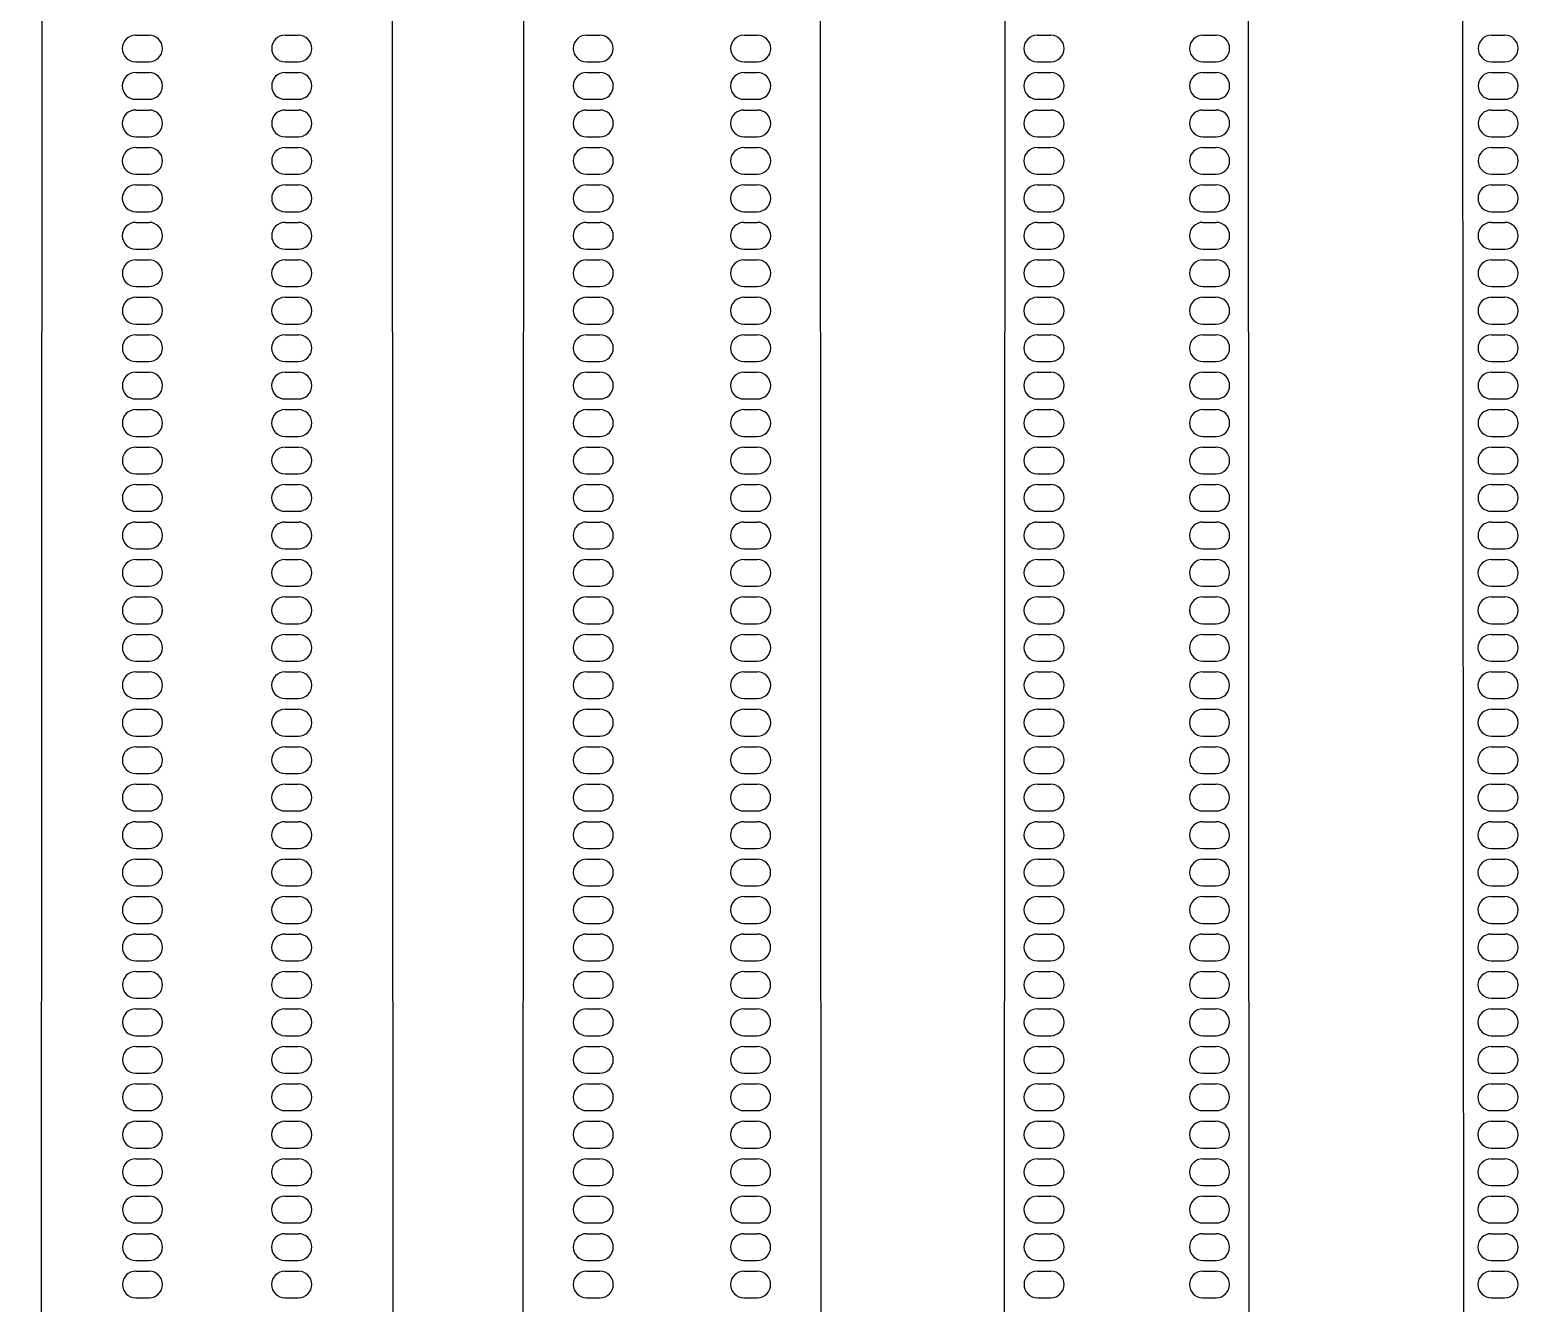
# Model space of a CAD drawing. Header units: millimetres. Extents: x -12.5 to 12.5, y -37.5 to 37.5.
# Drawn here: x -2.9 to -0.119, y 16.405 to 18.785 of the extents above; entities that cross this region are included whole.
import ezdxf

# ---------------------------------------------------------------- set-up
doc = ezdxf.new("R2010")
doc.units = ezdxf.units.MM

msp = doc.modelspace()

# ---------------------------------------------------------------- linework, layer by layer
at = {"color": 7, "linetype": 'Continuous'}
for p, q in [((-2.875, 24), (-2.9, -25)), ((-2.2, -25), (-2.225, 24)), ((-1.975, 24), (-2, -25)), ((-1.4, -25), (-1.425, 24)), ((-1.075, 24), (-1.1, -25)), ((-0.6, -25), (-0.625, 24)), ((-0.225, 24), (-0.2059, -13.45)), ((-2.7021, 18.775), (-2.6771, 18.775)), ((-2.4229, 18.775), (-2.3979, 18.775)), ((-1.8597, 18.775), (-1.8347, 18.775)), ((-1.5653, 18.775), (-1.5403, 18.775)), ((-1.0172, 18.775), (-0.9922, 18.775)), ((-0.7078, 18.775), (-0.6828, 18.775)), ((-0.1685, 18.775), (-0.1435, 18.775)), ((-2.7021, 18.725), (-2.6771, 18.725)), ((-2.4229, 18.725), (-2.3979, 18.725)), ((-1.8597, 18.725), (-1.8347, 18.725)), ((-1.5653, 18.725), (-1.5403, 18.725)), ((-1.0172, 18.725), (-0.9922, 18.725)), ((-0.7078, 18.725), (-0.6828, 18.725)), ((-0.1685, 18.725), (-0.1435, 18.725)), ((-2.7021, 18.705), (-2.6771, 18.705)), ((-2.4229, 18.705), (-2.3979, 18.705)), ((-1.8596, 18.705), (-1.8346, 18.705)), ((-1.5654, 18.705), (-1.5404, 18.705)), ((-1.0172, 18.705), (-0.9922, 18.705)), ((-0.7078, 18.705), (-0.6828, 18.705)), ((-0.1685, 18.705), (-0.1435, 18.705)), ((-2.7021, 18.655), (-2.6771, 18.655)), ((-2.4229, 18.655), (-2.3979, 18.655)), ((-1.8596, 18.655), (-1.8346, 18.655)), ((-1.5654, 18.655), (-1.5404, 18.655)), ((-1.0172, 18.655), (-0.9922, 18.655)), ((-0.7078, 18.655), (-0.6828, 18.655)), ((-0.1685, 18.655), (-0.1435, 18.655)), ((-2.7021, 18.635), (-2.6771, 18.635)), ((-2.4229, 18.635), (-2.3979, 18.635)), ((-1.8596, 18.635), (-1.8346, 18.635)), ((-1.5654, 18.635), (-1.5404, 18.635)), ((-1.0172, 18.635), (-0.9922, 18.635)), ((-0.7078, 18.635), (-0.6828, 18.635)), ((-0.1685, 18.635), (-0.1435, 18.635)), ((-2.7021, 18.585), (-2.6771, 18.585)), ((-2.4229, 18.585), (-2.3979, 18.585)), ((-1.8596, 18.585), (-1.8346, 18.585)), ((-1.5654, 18.585), (-1.5404, 18.585)), ((-1.0172, 18.585), (-0.9922, 18.585)), ((-0.7078, 18.585), (-0.6828, 18.585)), ((-0.1685, 18.585), (-0.1435, 18.585)), ((-2.7021, 18.565), (-2.6771, 18.565)), ((-2.4229, 18.565), (-2.3979, 18.565)), ((-1.8596, 18.565), (-1.8346, 18.565)), ((-1.5654, 18.565), (-1.5404, 18.565)), ((-1.0172, 18.565), (-0.9922, 18.565)), ((-0.7078, 18.565), (-0.6828, 18.565)), ((-0.1685, 18.565), (-0.1435, 18.565)), ((-2.7021, 18.515), (-2.6771, 18.515)), ((-2.4229, 18.515), (-2.3979, 18.515)), ((-1.8596, 18.515), (-1.8346, 18.515)), ((-1.5654, 18.515), (-1.5404, 18.515)), ((-1.0172, 18.515), (-0.9922, 18.515)), ((-0.7078, 18.515), (-0.6828, 18.515)), ((-0.1685, 18.515), (-0.1435, 18.515)), ((-2.7021, 18.495), (-2.6771, 18.495)), ((-2.4229, 18.495), (-2.3979, 18.495)), ((-1.8596, 18.495), (-1.8346, 18.495)), ((-1.5654, 18.495), (-1.5404, 18.495)), ((-1.0172, 18.495), (-0.9922, 18.495)), ((-0.7078, 18.495), (-0.6828, 18.495)), ((-0.1686, 18.495), (-0.1436, 18.495)), ((-2.7021, 18.445), (-2.6771, 18.445)), ((-2.4229, 18.445), (-2.3979, 18.445)), ((-1.8596, 18.445), (-1.8346, 18.445)), ((-1.5654, 18.445), (-1.5404, 18.445)), ((-1.0172, 18.445), (-0.9922, 18.445)), ((-0.7078, 18.445), (-0.6828, 18.445)), ((-0.1686, 18.445), (-0.1436, 18.445)), ((-2.7021, 18.425), (-2.6771, 18.425)), ((-2.4229, 18.425), (-2.3979, 18.425)), ((-1.8596, 18.425), (-1.8346, 18.425)), ((-1.5654, 18.425), (-1.5404, 18.425)), ((-1.0172, 18.425), (-0.9922, 18.425)), ((-0.7078, 18.425), (-0.6828, 18.425)), ((-0.1686, 18.425), (-0.1436, 18.425)), ((-2.7021, 18.375), (-2.6771, 18.375)), ((-2.4229, 18.375), (-2.3979, 18.375)), ((-1.8596, 18.375), (-1.8346, 18.375)), ((-1.5654, 18.375), (-1.5404, 18.375)), ((-1.0172, 18.375), (-0.9922, 18.375)), ((-0.7078, 18.375), (-0.6828, 18.375)), ((-0.1686, 18.375), (-0.1436, 18.375)), ((-2.702, 18.355), (-2.677, 18.355)), ((-2.423, 18.355), (-2.398, 18.355)), ((-1.8596, 18.355), (-1.8346, 18.355)), ((-1.5654, 18.355), (-1.5404, 18.355)), ((-1.0172, 18.355), (-0.9922, 18.355)), ((-0.7078, 18.355), (-0.6828, 18.355)), ((-0.1686, 18.355), (-0.1436, 18.355)), ((-2.702, 18.305), (-2.677, 18.305)), ((-2.423, 18.305), (-2.398, 18.305)), ((-1.8596, 18.305), (-1.8346, 18.305)), ((-1.5654, 18.305), (-1.5404, 18.305)), ((-1.0172, 18.305), (-0.9922, 18.305)), ((-0.7078, 18.305), (-0.6828, 18.305)), ((-0.1686, 18.305), (-0.1436, 18.305)), ((-2.702, 18.285), (-2.677, 18.285)), ((-2.423, 18.285), (-2.398, 18.285)), ((-1.8596, 18.285), (-1.8346, 18.285)), ((-1.5654, 18.285), (-1.5404, 18.285)), ((-1.0172, 18.285), (-0.9922, 18.285)), ((-0.7078, 18.285), (-0.6828, 18.285)), ((-0.1686, 18.285), (-0.1436, 18.285)), ((-2.702, 18.235), (-2.677, 18.235)), ((-2.423, 18.235), (-2.398, 18.235)), ((-1.8596, 18.235), (-1.8346, 18.235)), ((-1.5654, 18.235), (-1.5404, 18.235)), ((-1.0172, 18.235), (-0.9922, 18.235)), ((-0.7078, 18.235), (-0.6828, 18.235)), ((-0.1686, 18.235), (-0.1436, 18.235)), ((-2.702, 18.215), (-2.677, 18.215)), ((-2.423, 18.215), (-2.398, 18.215)), ((-1.8596, 18.215), (-1.8346, 18.215)), ((-1.5654, 18.215), (-1.5404, 18.215)), ((-1.0172, 18.215), (-0.9922, 18.215)), ((-0.7078, 18.215), (-0.6828, 18.215)), ((-0.1686, 18.215), (-0.1436, 18.215)), ((-2.702, 18.165), (-2.677, 18.165)), ((-2.423, 18.165), (-2.398, 18.165)), ((-1.8596, 18.165), (-1.8346, 18.165)), ((-1.5654, 18.165), (-1.5404, 18.165)), ((-1.0172, 18.165), (-0.9922, 18.165)), ((-0.7078, 18.165), (-0.6828, 18.165)), ((-0.1686, 18.165), (-0.1436, 18.165)), ((-2.702, 18.145), (-2.677, 18.145)), ((-2.423, 18.145), (-2.398, 18.145)), ((-1.8596, 18.145), (-1.8346, 18.145)), ((-1.5654, 18.145), (-1.5404, 18.145)), ((-1.0172, 18.145), (-0.9922, 18.145)), ((-0.7078, 18.145), (-0.6828, 18.145)), ((-0.1686, 18.145), (-0.1436, 18.145)), ((-2.702, 18.095), (-2.677, 18.095)), ((-2.423, 18.095), (-2.398, 18.095)), ((-1.8596, 18.095), (-1.8346, 18.095)), ((-1.5654, 18.095), (-1.5404, 18.095)), ((-1.0172, 18.095), (-0.9922, 18.095)), ((-0.7078, 18.095), (-0.6828, 18.095)), ((-0.1686, 18.095), (-0.1436, 18.095)), ((-2.702, 18.075), (-2.677, 18.075)), ((-2.423, 18.075), (-2.398, 18.075)), ((-1.8596, 18.075), (-1.8346, 18.075)), ((-1.5654, 18.075), (-1.5404, 18.075)), ((-1.0172, 18.075), (-0.9922, 18.075)), ((-0.7078, 18.075), (-0.6828, 18.075)), ((-0.1686, 18.075), (-0.1436, 18.075)), ((-2.702, 18.025), (-2.677, 18.025)), ((-2.423, 18.025), (-2.398, 18.025)), ((-1.8596, 18.025), (-1.8346, 18.025)), ((-1.5654, 18.025), (-1.5404, 18.025)), ((-1.0172, 18.025), (-0.9922, 18.025)), ((-0.7078, 18.025), (-0.6828, 18.025)), ((-0.1686, 18.025), (-0.1436, 18.025)), ((-2.702, 18.005), (-2.677, 18.005)), ((-2.423, 18.005), (-2.398, 18.005)), ((-1.8596, 18.005), (-1.8346, 18.005)), ((-1.5654, 18.005), (-1.5404, 18.005)), ((-1.0172, 18.005), (-0.9922, 18.005)), ((-0.7078, 18.005), (-0.6828, 18.005)), ((-0.1686, 18.005), (-0.1436, 18.005)), ((-2.702, 17.955), (-2.677, 17.955)), ((-2.423, 17.955), (-2.398, 17.955)), ((-1.8596, 17.955), (-1.8346, 17.955)), ((-1.5654, 17.955), (-1.5404, 17.955)), ((-1.0172, 17.955), (-0.9922, 17.955)), ((-0.7078, 17.955), (-0.6828, 17.955)), ((-0.1686, 17.955), (-0.1436, 17.955)), ((-2.702, 17.935), (-2.677, 17.935)), ((-2.423, 17.935), (-2.398, 17.935)), ((-1.8596, 17.935), (-1.8346, 17.935)), ((-1.5654, 17.935), (-1.5404, 17.935)), ((-1.0172, 17.935), (-0.9922, 17.935)), ((-0.7078, 17.935), (-0.6828, 17.935)), ((-0.1686, 17.935), (-0.1436, 17.935)), ((-2.702, 17.885), (-2.677, 17.885)), ((-2.423, 17.885), (-2.398, 17.885)), ((-1.8596, 17.885), (-1.8346, 17.885)), ((-1.5654, 17.885), (-1.5404, 17.885)), ((-1.0172, 17.885), (-0.9922, 17.885)), ((-0.7078, 17.885), (-0.6828, 17.885)), ((-0.1686, 17.885), (-0.1436, 17.885)), ((-2.702, 17.865), (-2.677, 17.865)), ((-2.423, 17.865), (-2.398, 17.865)), ((-1.8596, 17.865), (-1.8346, 17.865)), ((-1.5654, 17.865), (-1.5404, 17.865)), ((-1.0172, 17.865), (-0.9922, 17.865)), ((-0.7078, 17.865), (-0.6828, 17.865)), ((-0.1686, 17.865), (-0.1436, 17.865)), ((-2.702, 17.815), (-2.677, 17.815)), ((-2.423, 17.815), (-2.398, 17.815)), ((-1.8596, 17.815), (-1.8346, 17.815)), ((-1.5654, 17.815), (-1.5404, 17.815)), ((-1.0172, 17.815), (-0.9922, 17.815)), ((-0.7078, 17.815), (-0.6828, 17.815)), ((-0.1686, 17.815), (-0.1436, 17.815)), ((-2.702, 17.795), (-2.677, 17.795)), ((-2.423, 17.795), (-2.398, 17.795)), ((-1.8596, 17.795), (-1.8346, 17.795)), ((-1.5654, 17.795), (-1.5404, 17.795)), ((-1.0171, 17.795), (-0.9921, 17.795)), ((-0.7079, 17.795), (-0.6829, 17.795)), ((-0.1687, 17.795), (-0.1437, 17.795)), ((-2.702, 17.745), (-2.677, 17.745)), ((-2.702, 17.725), (-2.677, 17.725)), ((-2.423, 17.745), (-2.398, 17.745)), ((-2.423, 17.725), (-2.398, 17.725)), ((-1.8596, 17.745), (-1.8346, 17.745)), ((-1.8596, 17.725), (-1.8346, 17.725)), ((-1.5654, 17.745), (-1.5404, 17.745)), ((-1.5654, 17.725), (-1.5404, 17.725)), ((-1.0171, 17.745), (-0.9921, 17.745)), ((-1.0171, 17.725), (-0.9921, 17.725)), ((-0.7079, 17.745), (-0.6829, 17.745)), ((-0.7079, 17.725), (-0.6829, 17.725)), ((-0.1687, 17.745), (-0.1437, 17.745)), ((-0.1687, 17.725), (-0.1437, 17.725)), ((-2.702, 17.675), (-2.677, 17.675)), ((-2.423, 17.675), (-2.398, 17.675)), ((-1.8596, 17.675), (-1.8346, 17.675)), ((-1.5654, 17.675), (-1.5404, 17.675)), ((-1.0171, 17.675), (-0.9921, 17.675)), ((-0.7079, 17.675), (-0.6829, 17.675)), ((-0.1687, 17.675), (-0.1437, 17.675)), ((-2.702, 17.655), (-2.677, 17.655)), ((-2.423, 17.655), (-2.398, 17.655)), ((-1.8596, 17.655), (-1.8346, 17.655)), ((-1.5654, 17.655), (-1.5404, 17.655)), ((-1.0171, 17.655), (-0.9921, 17.655)), ((-0.7079, 17.655), (-0.6829, 17.655)), ((-0.1687, 17.655), (-0.1437, 17.655)), ((-2.702, 17.605), (-2.677, 17.605)), ((-2.702, 17.585), (-2.677, 17.585)), ((-2.423, 17.605), (-2.398, 17.605)), ((-2.423, 17.585), (-2.398, 17.585)), ((-1.8596, 17.605), (-1.8346, 17.605)), ((-1.8596, 17.585), (-1.8346, 17.585)), ((-1.5654, 17.605), (-1.5404, 17.605)), ((-1.5654, 17.585), (-1.5404, 17.585)), ((-1.0171, 17.605), (-0.9921, 17.605)), ((-1.0171, 17.585), (-0.9921, 17.585)), ((-0.7079, 17.605), (-0.6829, 17.605)), ((-0.7079, 17.585), (-0.6829, 17.585)), ((-0.1687, 17.605), (-0.1437, 17.605)), ((-0.1687, 17.585), (-0.1437, 17.585)), ((-2.702, 17.535), (-2.677, 17.535)), ((-2.423, 17.535), (-2.398, 17.535)), ((-1.8596, 17.535), (-1.8346, 17.535)), ((-1.5654, 17.535), (-1.5404, 17.535)), ((-1.0171, 17.535), (-0.9921, 17.535)), ((-0.7079, 17.535), (-0.6829, 17.535)), ((-0.1687, 17.535), (-0.1437, 17.535)), ((-2.702, 17.515), (-2.677, 17.515)), ((-2.423, 17.515), (-2.398, 17.515)), ((-1.8596, 17.515), (-1.8346, 17.515)), ((-1.5654, 17.515), (-1.5404, 17.515)), ((-1.0171, 17.515), (-0.9921, 17.515)), ((-0.7079, 17.515), (-0.6829, 17.515)), ((-0.1687, 17.515), (-0.1437, 17.515)), ((-2.702, 17.465), (-2.677, 17.465)), ((-2.702, 17.445), (-2.677, 17.445)), ((-2.423, 17.465), (-2.398, 17.465)), ((-2.423, 17.445), (-2.398, 17.445)), ((-1.8596, 17.465), (-1.8346, 17.465)), ((-1.8596, 17.445), (-1.8346, 17.445)), ((-1.5654, 17.465), (-1.5404, 17.465)), ((-1.5654, 17.445), (-1.5404, 17.445)), ((-1.0171, 17.465), (-0.9921, 17.465)), ((-1.0171, 17.445), (-0.9921, 17.445)), ((-0.7079, 17.465), (-0.6829, 17.465)), ((-0.7079, 17.445), (-0.6829, 17.445)), ((-0.1687, 17.465), (-0.1437, 17.465)), ((-0.1687, 17.445), (-0.1437, 17.445)), ((-2.702, 17.395), (-2.677, 17.395)), ((-2.423, 17.395), (-2.398, 17.395)), ((-1.8596, 17.395), (-1.8346, 17.395)), ((-1.5654, 17.395), (-1.5404, 17.395)), ((-1.0171, 17.395), (-0.9921, 17.395)), ((-0.7079, 17.395), (-0.6829, 17.395)), ((-0.1687, 17.395), (-0.1437, 17.395)), ((-2.702, 17.375), (-2.677, 17.375)), ((-2.423, 17.375), (-2.398, 17.375)), ((-1.8595, 17.375), (-1.8345, 17.375)), ((-1.5655, 17.375), (-1.5405, 17.375)), ((-1.0171, 17.375), (-0.9921, 17.375)), ((-0.7079, 17.375), (-0.6829, 17.375)), ((-0.1687, 17.375), (-0.1437, 17.375)), ((-2.702, 17.325), (-2.677, 17.325)), ((-2.702, 17.305), (-2.677, 17.305)), ((-2.423, 17.325), (-2.398, 17.325)), ((-2.423, 17.305), (-2.398, 17.305)), ((-1.8595, 17.325), (-1.8345, 17.325)), ((-1.8595, 17.305), (-1.8345, 17.305)), ((-1.5655, 17.325), (-1.5405, 17.325)), ((-1.5655, 17.305), (-1.5405, 17.305)), ((-1.0171, 17.325), (-0.9921, 17.325)), ((-1.0171, 17.305), (-0.9921, 17.305)), ((-0.7079, 17.325), (-0.6829, 17.325)), ((-0.7079, 17.305), (-0.6829, 17.305)), ((-0.1687, 17.325), (-0.1437, 17.325)), ((-0.1687, 17.305), (-0.1437, 17.305)), ((-2.702, 17.255), (-2.677, 17.255)), ((-2.423, 17.255), (-2.398, 17.255)), ((-1.8595, 17.255), (-1.8345, 17.255)), ((-1.5655, 17.255), (-1.5405, 17.255)), ((-1.0171, 17.255), (-0.9921, 17.255)), ((-0.7079, 17.255), (-0.6829, 17.255)), ((-0.1687, 17.255), (-0.1437, 17.255)), ((-2.702, 17.235), (-2.677, 17.235)), ((-2.423, 17.235), (-2.398, 17.235)), ((-1.8595, 17.235), (-1.8345, 17.235)), ((-1.5655, 17.235), (-1.5405, 17.235)), ((-1.0171, 17.235), (-0.9921, 17.235)), ((-0.7079, 17.235), (-0.6829, 17.235)), ((-0.1687, 17.235), (-0.1437, 17.235)), ((-2.702, 17.185), (-2.677, 17.185)), ((-2.702, 17.165), (-2.677, 17.165)), ((-2.423, 17.185), (-2.398, 17.185)), ((-2.423, 17.165), (-2.398, 17.165)), ((-1.8595, 17.185), (-1.8345, 17.185)), ((-1.8595, 17.165), (-1.8345, 17.165)), ((-1.5655, 17.185), (-1.5405, 17.185)), ((-1.5655, 17.165), (-1.5405, 17.165)), ((-1.0171, 17.185), (-0.9921, 17.185)), ((-1.0171, 17.165), (-0.9921, 17.165)), ((-0.7079, 17.185), (-0.6829, 17.185)), ((-0.7079, 17.165), (-0.6829, 17.165)), ((-0.1687, 17.185), (-0.1437, 17.185)), ((-0.1687, 17.165), (-0.1437, 17.165)), ((-2.702, 17.115), (-2.677, 17.115)), ((-2.423, 17.115), (-2.398, 17.115)), ((-1.8595, 17.115), (-1.8345, 17.115)), ((-1.5655, 17.115), (-1.5405, 17.115)), ((-1.0171, 17.115), (-0.9921, 17.115)), ((-0.7079, 17.115), (-0.6829, 17.115)), ((-0.1687, 17.115), (-0.1437, 17.115)), ((-2.702, 17.095), (-2.677, 17.095)), ((-2.423, 17.095), (-2.398, 17.095)), ((-1.8595, 17.095), (-1.8345, 17.095)), ((-1.5655, 17.095), (-1.5405, 17.095)), ((-1.0171, 17.095), (-0.9921, 17.095)), ((-0.7079, 17.095), (-0.6829, 17.095)), ((-0.1688, 17.095), (-0.1438, 17.095)), ((-2.702, 17.045), (-2.677, 17.045)), ((-2.7019, 17.025), (-2.6769, 17.025)), ((-2.4231, 17.025), (-2.3981, 17.025)), ((-2.423, 17.045), (-2.398, 17.045)), ((-1.8595, 17.045), (-1.8345, 17.045)), ((-1.8595, 17.025), (-1.8345, 17.025)), ((-1.5655, 17.045), (-1.5405, 17.045)), ((-1.5655, 17.025), (-1.5405, 17.025)), ((-1.0171, 17.045), (-0.9921, 17.045)), ((-1.0171, 17.025), (-0.9921, 17.025)), ((-0.7079, 17.045), (-0.6829, 17.045)), ((-0.7079, 17.025), (-0.6829, 17.025)), ((-0.1688, 17.045), (-0.1438, 17.045)), ((-0.1688, 17.025), (-0.1438, 17.025)), ((-2.7019, 16.975), (-2.6769, 16.975)), ((-2.4231, 16.975), (-2.3981, 16.975)), ((-1.8595, 16.975), (-1.8345, 16.975)), ((-1.5655, 16.975), (-1.5405, 16.975)), ((-1.0171, 16.975), (-0.9921, 16.975)), ((-0.7079, 16.975), (-0.6829, 16.975)), ((-0.1688, 16.975), (-0.1438, 16.975)), ((-2.7019, 16.955), (-2.6769, 16.955)), ((-2.4231, 16.955), (-2.3981, 16.955)), ((-1.8595, 16.955), (-1.8345, 16.955)), ((-1.5655, 16.955), (-1.5405, 16.955)), ((-1.0171, 16.955), (-0.9921, 16.955)), ((-0.7079, 16.955), (-0.6829, 16.955)), ((-0.1688, 16.955), (-0.1438, 16.955)), ((-2.7019, 16.905), (-2.6769, 16.905)), ((-2.7019, 16.885), (-2.6769, 16.885)), ((-2.4231, 16.905), (-2.3981, 16.905)), ((-2.4231, 16.885), (-2.3981, 16.885)), ((-1.8595, 16.905), (-1.8345, 16.905)), ((-1.8595, 16.885), (-1.8345, 16.885)), ((-1.5655, 16.905), (-1.5405, 16.905)), ((-1.5655, 16.885), (-1.5405, 16.885)), ((-1.0171, 16.905), (-0.9921, 16.905)), ((-1.0171, 16.885), (-0.9921, 16.885)), ((-0.7079, 16.905), (-0.6829, 16.905)), ((-0.7079, 16.885), (-0.6829, 16.885)), ((-0.1688, 16.905), (-0.1438, 16.905)), ((-0.1688, 16.885), (-0.1438, 16.885)), ((-2.7019, 16.835), (-2.6769, 16.835)), ((-2.4231, 16.835), (-2.3981, 16.835)), ((-1.8595, 16.835), (-1.8345, 16.835)), ((-1.5655, 16.835), (-1.5405, 16.835)), ((-1.0171, 16.835), (-0.9921, 16.835)), ((-0.7079, 16.835), (-0.6829, 16.835)), ((-0.1688, 16.835), (-0.1438, 16.835)), ((-2.7019, 16.815), (-2.6769, 16.815)), ((-2.4231, 16.815), (-2.3981, 16.815)), ((-1.8595, 16.815), (-1.8345, 16.815)), ((-1.5655, 16.815), (-1.5405, 16.815)), ((-1.0171, 16.815), (-0.9921, 16.815)), ((-0.7079, 16.815), (-0.6829, 16.815)), ((-0.1688, 16.815), (-0.1438, 16.815)), ((-2.7019, 16.765), (-2.6769, 16.765)), ((-2.7019, 16.745), (-2.6769, 16.745)), ((-2.4231, 16.765), (-2.3981, 16.765)), ((-2.4231, 16.745), (-2.3981, 16.745)), ((-1.8595, 16.765), (-1.8345, 16.765)), ((-1.8595, 16.745), (-1.8345, 16.745)), ((-1.5655, 16.765), (-1.5405, 16.765)), ((-1.5655, 16.745), (-1.5405, 16.745)), ((-1.0171, 16.765), (-0.9921, 16.765)), ((-1.0171, 16.745), (-0.9921, 16.745)), ((-0.7079, 16.765), (-0.6829, 16.765)), ((-0.7079, 16.745), (-0.6829, 16.745)), ((-0.1688, 16.765), (-0.1438, 16.765)), ((-0.1688, 16.745), (-0.1438, 16.745)), ((-2.7019, 16.695), (-2.6769, 16.695)), ((-2.4231, 16.695), (-2.3981, 16.695)), ((-1.8595, 16.695), (-1.8345, 16.695)), ((-1.5655, 16.695), (-1.5405, 16.695)), ((-1.0171, 16.695), (-0.9921, 16.695)), ((-0.7079, 16.695), (-0.6829, 16.695)), ((-0.1688, 16.695), (-0.1438, 16.695)), ((-2.7019, 16.675), (-2.6769, 16.675)), ((-2.4231, 16.675), (-2.3981, 16.675)), ((-1.8595, 16.675), (-1.8345, 16.675)), ((-1.5655, 16.675), (-1.5405, 16.675)), ((-1.0171, 16.675), (-0.9921, 16.675)), ((-0.7079, 16.675), (-0.6829, 16.675)), ((-0.1688, 16.675), (-0.1438, 16.675)), ((-2.7019, 16.625), (-2.6769, 16.625)), ((-2.4231, 16.625), (-2.3981, 16.625)), ((-1.8595, 16.625), (-1.8345, 16.625)), ((-1.5655, 16.625), (-1.5405, 16.625)), ((-1.0171, 16.625), (-0.9921, 16.625)), ((-0.7079, 16.625), (-0.6829, 16.625)), ((-0.1688, 16.625), (-0.1438, 16.625)), ((-2.7019, 16.605), (-2.6769, 16.605)), ((-2.4231, 16.605), (-2.3981, 16.605)), ((-1.8595, 16.605), (-1.8345, 16.605)), ((-1.5655, 16.605), (-1.5405, 16.605)), ((-1.0171, 16.605), (-0.9921, 16.605)), ((-0.7079, 16.605), (-0.6829, 16.605)), ((-0.1688, 16.605), (-0.1438, 16.605)), ((-2.7019, 16.555), (-2.6769, 16.555)), ((-2.4231, 16.555), (-2.3981, 16.555)), ((-1.8595, 16.555), (-1.8345, 16.555)), ((-1.5655, 16.555), (-1.5405, 16.555)), ((-1.0171, 16.555), (-0.9921, 16.555)), ((-0.7079, 16.555), (-0.6829, 16.555)), ((-0.1688, 16.555), (-0.1438, 16.555)), ((-2.7019, 16.535), (-2.6769, 16.535)), ((-2.4231, 16.535), (-2.3981, 16.535)), ((-1.8595, 16.535), (-1.8345, 16.535)), ((-1.5655, 16.535), (-1.5405, 16.535)), ((-1.0171, 16.535), (-0.9921, 16.535)), ((-0.7079, 16.535), (-0.6829, 16.535)), ((-0.1688, 16.535), (-0.1438, 16.535)), ((-2.7019, 16.485), (-2.6769, 16.485)), ((-2.4231, 16.485), (-2.3981, 16.485)), ((-1.8595, 16.485), (-1.8345, 16.485)), ((-1.5655, 16.485), (-1.5405, 16.485)), ((-1.0171, 16.485), (-0.9921, 16.485)), ((-0.7079, 16.485), (-0.6829, 16.485)), ((-0.1688, 16.485), (-0.1438, 16.485)), ((-2.7019, 16.465), (-2.6769, 16.465)), ((-2.4231, 16.465), (-2.3981, 16.465)), ((-1.8595, 16.465), (-1.8345, 16.465)), ((-1.5655, 16.465), (-1.5405, 16.465)), ((-1.017, 16.465), (-0.992, 16.465)), ((-0.708, 16.465), (-0.683, 16.465)), ((-0.1689, 16.465), (-0.1439, 16.465)), ((-2.7019, 16.415), (-2.6769, 16.415)), ((-2.4231, 16.415), (-2.3981, 16.415)), ((-1.8595, 16.415), (-1.8345, 16.415)), ((-1.5655, 16.415), (-1.5405, 16.415)), ((-1.017, 16.415), (-0.992, 16.415)), ((-0.708, 16.415), (-0.683, 16.415)), ((-0.1689, 16.415), (-0.1439, 16.415))]:
    msp.add_line(p, q, dxfattribs=at)
for centre, start, end in [((-2.7021, 18.75), 90, 270), ((-2.6771, 18.75), 270, 90), ((-2.4229, 18.75), 90, 270), ((-2.3979, 18.75), 270, 90), ((-1.8597, 18.75), 90, 270), ((-1.8347, 18.75), 270, 90), ((-1.5653, 18.75), 90, 270), ((-1.5403, 18.75), 270, 90), ((-1.0172, 18.75), 90, 270), ((-0.9922, 18.75), 270, 90), ((-0.7078, 18.75), 90, 270), ((-0.6828, 18.75), 270, 90), ((-0.1685, 18.75), 90, 270), ((-0.1435, 18.75), 270, 90), ((-2.7021, 18.68), 90, 270), ((-2.6771, 18.68), 270, 90), ((-2.4229, 18.68), 90, 270), ((-2.3979, 18.68), 270, 90), ((-1.8596, 18.68), 90, 270), ((-1.8346, 18.68), 270, 90), ((-1.5654, 18.68), 90, 270), ((-1.5404, 18.68), 270, 90), ((-1.0172, 18.68), 90, 270), ((-0.9922, 18.68), 270, 90), ((-0.7078, 18.68), 90, 270), ((-0.6828, 18.68), 270, 90), ((-0.1685, 18.68), 90, 270), ((-0.1435, 18.68), 270, 90), ((-2.7021, 18.61), 90, 270), ((-2.6771, 18.61), 270, 90), ((-2.4229, 18.61), 90, 270), ((-2.3979, 18.61), 270, 90), ((-1.8596, 18.61), 90, 270), ((-1.8346, 18.61), 270, 90), ((-1.5654, 18.61), 90, 270), ((-1.5404, 18.61), 270, 90), ((-1.0172, 18.61), 90, 270), ((-0.9922, 18.61), 270, 90), ((-0.7078, 18.61), 90, 270), ((-0.6828, 18.61), 270, 90), ((-0.1685, 18.61), 90, 270), ((-0.1435, 18.61), 270, 90), ((-2.7021, 18.54), 90, 270), ((-2.6771, 18.54), 270, 90), ((-2.4229, 18.54), 90, 270), ((-2.3979, 18.54), 270, 90), ((-1.8596, 18.54), 90, 270), ((-1.8346, 18.54), 270, 90), ((-1.5654, 18.54), 90, 270), ((-1.5404, 18.54), 270, 90), ((-1.0172, 18.54), 90, 270), ((-0.9922, 18.54), 270, 90), ((-0.7078, 18.54), 90, 270), ((-0.6828, 18.54), 270, 90), ((-0.1685, 18.54), 90, 270), ((-0.1435, 18.54), 270, 90), ((-2.7021, 18.47), 90, 270), ((-2.6771, 18.47), 270, 90), ((-2.4229, 18.47), 90, 270), ((-2.3979, 18.47), 270, 90), ((-1.8596, 18.47), 90, 270), ((-1.8346, 18.47), 270, 90), ((-1.5654, 18.47), 90, 270), ((-1.5404, 18.47), 270, 90), ((-1.0172, 18.47), 90, 270), ((-0.9922, 18.47), 270, 90), ((-0.7078, 18.47), 90, 270), ((-0.6828, 18.47), 270, 90), ((-0.1686, 18.47), 90, 270), ((-0.1436, 18.47), 270, 90), ((-2.7021, 18.4), 90, 270), ((-2.6771, 18.4), 270, 90), ((-2.4229, 18.4), 90, 270), ((-2.3979, 18.4), 270, 90), ((-1.8596, 18.4), 90, 270), ((-1.8346, 18.4), 270, 90), ((-1.5654, 18.4), 90, 270), ((-1.5404, 18.4), 270, 90), ((-1.0172, 18.4), 90, 270), ((-0.9922, 18.4), 270, 90), ((-0.7078, 18.4), 90, 270), ((-0.6828, 18.4), 270, 90), ((-0.1686, 18.4), 90, 270), ((-0.1436, 18.4), 270, 90), ((-2.702, 18.33), 90, 270), ((-2.677, 18.33), 270, 90), ((-2.423, 18.33), 90, 270), ((-2.398, 18.33), 270, 90), ((-1.8596, 18.33), 90, 270), ((-1.8346, 18.33), 270, 90), ((-1.5654, 18.33), 90, 270), ((-1.5404, 18.33), 270, 90), ((-1.0172, 18.33), 90, 270), ((-0.9922, 18.33), 270, 90), ((-0.7078, 18.33), 90, 270), ((-0.6828, 18.33), 270, 90), ((-0.1686, 18.33), 90, 270), ((-0.1436, 18.33), 270, 90), ((-2.702, 18.26), 90, 270), ((-2.677, 18.26), 270, 90), ((-2.423, 18.26), 90, 270), ((-2.398, 18.26), 270, 90), ((-1.8596, 18.26), 90, 270), ((-1.8346, 18.26), 270, 90), ((-1.5654, 18.26), 90, 270), ((-1.5404, 18.26), 270, 90), ((-1.0172, 18.26), 90, 270), ((-0.9922, 18.26), 270, 90), ((-0.7078, 18.26), 90, 270), ((-0.6828, 18.26), 270, 90), ((-0.1686, 18.26), 90, 270), ((-0.1436, 18.26), 270, 90), ((-2.702, 18.19), 90, 270), ((-2.677, 18.19), 270, 90), ((-2.423, 18.19), 90, 270), ((-2.398, 18.19), 270, 90), ((-1.8596, 18.19), 90, 270), ((-1.8346, 18.19), 270, 90), ((-1.5654, 18.19), 90, 270), ((-1.5404, 18.19), 270, 90), ((-1.0172, 18.19), 90, 270), ((-0.9922, 18.19), 270, 90), ((-0.7078, 18.19), 90, 270), ((-0.6828, 18.19), 270, 90), ((-0.1686, 18.19), 90, 270), ((-0.1436, 18.19), 270, 90), ((-2.702, 18.12), 90, 270), ((-2.677, 18.12), 270, 90), ((-2.423, 18.12), 90, 270), ((-2.398, 18.12), 270, 90), ((-1.8596, 18.12), 90, 270), ((-1.8346, 18.12), 270, 90), ((-1.5654, 18.12), 90, 270), ((-1.5404, 18.12), 270, 90), ((-1.0172, 18.12), 90, 270), ((-0.9922, 18.12), 270, 90), ((-0.7078, 18.12), 90, 270), ((-0.6828, 18.12), 270, 90), ((-0.1686, 18.12), 90, 270), ((-0.1436, 18.12), 270, 90), ((-2.702, 18.05), 90, 270), ((-2.677, 18.05), 270, 90), ((-2.423, 18.05), 90, 270), ((-2.398, 18.05), 270, 90), ((-1.8596, 18.05), 90, 270), ((-1.8346, 18.05), 270, 90), ((-1.5654, 18.05), 90, 270), ((-1.5404, 18.05), 270, 90), ((-1.0172, 18.05), 90, 270), ((-0.9922, 18.05), 270, 90), ((-0.7078, 18.05), 90, 270), ((-0.6828, 18.05), 270, 90), ((-0.1686, 18.05), 90, 270), ((-0.1436, 18.05), 270, 90), ((-2.702, 17.98), 90, 270), ((-2.677, 17.98), 270, 90), ((-2.423, 17.98), 90, 270), ((-2.398, 17.98), 270, 90), ((-1.8596, 17.98), 90, 270), ((-1.8346, 17.98), 270, 90), ((-1.5654, 17.98), 90, 270), ((-1.5404, 17.98), 270, 90), ((-1.0172, 17.98), 90, 270), ((-0.9922, 17.98), 270, 90), ((-0.7078, 17.98), 90, 270), ((-0.6828, 17.98), 270, 90), ((-0.1686, 17.98), 90, 270), ((-0.1436, 17.98), 270, 90), ((-2.702, 17.91), 90, 270), ((-2.677, 17.91), 270, 90), ((-2.423, 17.91), 90, 270), ((-2.398, 17.91), 270, 90), ((-1.8596, 17.91), 90, 270), ((-1.8346, 17.91), 270, 90), ((-1.5654, 17.91), 90, 270), ((-1.5404, 17.91), 270, 90), ((-1.0172, 17.91), 90, 270), ((-0.9922, 17.91), 270, 90), ((-0.7078, 17.91), 90, 270), ((-0.6828, 17.91), 270, 90), ((-0.1686, 17.91), 90, 270), ((-0.1436, 17.91), 270, 90), ((-2.702, 17.84), 90, 270), ((-2.677, 17.84), 270, 90), ((-2.423, 17.84), 90, 270), ((-2.398, 17.84), 270, 90), ((-1.8596, 17.84), 90, 270), ((-1.8346, 17.84), 270, 90), ((-1.5654, 17.84), 90, 270), ((-1.5404, 17.84), 270, 90), ((-1.0172, 17.84), 90, 270), ((-0.9922, 17.84), 270, 90), ((-0.7078, 17.84), 90, 270), ((-0.6828, 17.84), 270, 90), ((-0.1686, 17.84), 90, 270), ((-0.1436, 17.84), 270, 90), ((-2.702, 17.77), 90, 270), ((-2.677, 17.77), 270, 90), ((-2.423, 17.77), 90, 270), ((-2.398, 17.77), 270, 90), ((-1.8596, 17.77), 90, 270), ((-1.8346, 17.77), 270, 90), ((-1.5654, 17.77), 90, 270), ((-1.5404, 17.77), 270, 90), ((-1.0171, 17.77), 90, 270), ((-0.9921, 17.77), 270, 90), ((-0.7079, 17.77), 90, 270), ((-0.6829, 17.77), 270, 90), ((-0.1687, 17.77), 90, 270), ((-0.1437, 17.77), 270, 90), ((-2.702, 17.7), 90, 270), ((-2.677, 17.7), 270, 90), ((-2.423, 17.7), 90, 270), ((-2.398, 17.7), 270, 90), ((-1.8596, 17.7), 90, 270), ((-1.8346, 17.7), 270, 90), ((-1.5654, 17.7), 90, 270), ((-1.5404, 17.7), 270, 90), ((-1.0171, 17.7), 90, 270), ((-0.9921, 17.7), 270, 90), ((-0.7079, 17.7), 90, 270), ((-0.6829, 17.7), 270, 90), ((-0.1687, 17.7), 90, 270), ((-0.1437, 17.7), 270, 90), ((-2.702, 17.63), 90, 270), ((-2.677, 17.63), 270, 90), ((-2.423, 17.63), 90, 270), ((-2.398, 17.63), 270, 90), ((-1.8596, 17.63), 90, 270), ((-1.8346, 17.63), 270, 90), ((-1.5654, 17.63), 90, 270), ((-1.5404, 17.63), 270, 90), ((-1.0171, 17.63), 90, 270), ((-0.9921, 17.63), 270, 90), ((-0.7079, 17.63), 90, 270), ((-0.6829, 17.63), 270, 90), ((-0.1687, 17.63), 90, 270), ((-0.1437, 17.63), 270, 90), ((-2.702, 17.56), 90, 270), ((-2.677, 17.56), 270, 90), ((-2.423, 17.56), 90, 270), ((-2.398, 17.56), 270, 90), ((-1.8596, 17.56), 90, 270), ((-1.8346, 17.56), 270, 90), ((-1.5654, 17.56), 90, 270), ((-1.5404, 17.56), 270, 90), ((-1.0171, 17.56), 90, 270), ((-0.9921, 17.56), 270, 90), ((-0.7079, 17.56), 90, 270), ((-0.6829, 17.56), 270, 90), ((-0.1687, 17.56), 90, 270), ((-0.1437, 17.56), 270, 90), ((-2.702, 17.49), 90, 270), ((-2.677, 17.49), 270, 90), ((-2.423, 17.49), 90, 270), ((-2.398, 17.49), 270, 90), ((-1.8596, 17.49), 90, 270), ((-1.8346, 17.49), 270, 90), ((-1.5654, 17.49), 90, 270), ((-1.5404, 17.49), 270, 90), ((-1.0171, 17.49), 90, 270), ((-0.9921, 17.49), 270, 90), ((-0.7079, 17.49), 90, 270), ((-0.6829, 17.49), 270, 90), ((-0.1687, 17.49), 90, 270), ((-0.1437, 17.49), 270, 90), ((-2.702, 17.42), 90, 270), ((-2.677, 17.42), 270, 90), ((-2.423, 17.42), 90, 270), ((-2.398, 17.42), 270, 90), ((-1.8596, 17.42), 90, 270), ((-1.8346, 17.42), 270, 90), ((-1.5654, 17.42), 90, 270), ((-1.5404, 17.42), 270, 90), ((-1.0171, 17.42), 90, 270), ((-0.9921, 17.42), 270, 90), ((-0.7079, 17.42), 90, 270), ((-0.6829, 17.42), 270, 90), ((-0.1687, 17.42), 90, 270), ((-0.1437, 17.42), 270, 90), ((-2.702, 17.35), 90, 270), ((-2.677, 17.35), 270, 90), ((-2.423, 17.35), 90, 270), ((-2.398, 17.35), 270, 90), ((-1.8595, 17.35), 90, 270), ((-1.8345, 17.35), 270, 90), ((-1.5655, 17.35), 90, 270), ((-1.5405, 17.35), 270, 90), ((-1.0171, 17.35), 90, 270), ((-0.9921, 17.35), 270, 90), ((-0.7079, 17.35), 90, 270), ((-0.6829, 17.35), 270, 90), ((-0.1687, 17.35), 90, 270), ((-0.1437, 17.35), 270, 90), ((-2.702, 17.28), 90, 270), ((-2.677, 17.28), 270, 90), ((-2.423, 17.28), 90, 270), ((-2.398, 17.28), 270, 90), ((-1.8595, 17.28), 90, 270), ((-1.8345, 17.28), 270, 90), ((-1.5655, 17.28), 90, 270), ((-1.5405, 17.28), 270, 90), ((-1.0171, 17.28), 90, 270), ((-0.9921, 17.28), 270, 90), ((-0.7079, 17.28), 90, 270), ((-0.6829, 17.28), 270, 90), ((-0.1687, 17.28), 90, 270), ((-0.1437, 17.28), 270, 90), ((-2.702, 17.21), 90, 270), ((-2.677, 17.21), 270, 90), ((-2.423, 17.21), 90, 270), ((-2.398, 17.21), 270, 90), ((-1.8595, 17.21), 90, 270), ((-1.8345, 17.21), 270, 90), ((-1.5655, 17.21), 90, 270), ((-1.5405, 17.21), 270, 90), ((-1.0171, 17.21), 90, 270), ((-0.9921, 17.21), 270, 90), ((-0.7079, 17.21), 90, 270), ((-0.6829, 17.21), 270, 90), ((-0.1687, 17.21), 90, 270), ((-0.1437, 17.21), 270, 90), ((-2.702, 17.14), 90, 270), ((-2.677, 17.14), 270, 90), ((-2.423, 17.14), 90, 270), ((-2.398, 17.14), 270, 90), ((-1.8595, 17.14), 90, 270), ((-1.8345, 17.14), 270, 90), ((-1.5655, 17.14), 90, 270), ((-1.5405, 17.14), 270, 90), ((-1.0171, 17.14), 90, 270), ((-0.9921, 17.14), 270, 90), ((-0.7079, 17.14), 90, 270), ((-0.6829, 17.14), 270, 90), ((-0.1687, 17.14), 90, 270), ((-0.1437, 17.14), 270, 90), ((-2.702, 17.07), 90, 270), ((-2.677, 17.07), 270, 90), ((-2.423, 17.07), 90, 270), ((-2.398, 17.07), 270, 90), ((-1.8595, 17.07), 90, 270), ((-1.8345, 17.07), 270, 90), ((-1.5655, 17.07), 90, 270), ((-1.5405, 17.07), 270, 90), ((-1.0171, 17.07), 90, 270), ((-0.9921, 17.07), 270, 90), ((-0.7079, 17.07), 90, 270), ((-0.6829, 17.07), 270, 90), ((-0.1688, 17.07), 90, 270), ((-0.1438, 17.07), 270, 90), ((-2.7019, 17), 90, 270), ((-2.6769, 17), 270, 90), ((-2.4231, 17), 90, 270), ((-2.3981, 17), 270, 90), ((-1.8595, 17), 90, 270), ((-1.8345, 17), 270, 90), ((-1.5655, 17), 90, 270), ((-1.5405, 17), 270, 90), ((-1.0171, 17), 90, 270), ((-0.9921, 17), 270, 90), ((-0.7079, 17), 90, 270), ((-0.6829, 17), 270, 90), ((-0.1688, 17), 90, 270), ((-0.1438, 17), 270, 90), ((-2.7019, 16.93), 90, 270), ((-2.6769, 16.93), 270, 90), ((-2.4231, 16.93), 90, 270), ((-2.3981, 16.93), 270, 90), ((-1.8595, 16.93), 90, 270), ((-1.8345, 16.93), 270, 90), ((-1.5655, 16.93), 90, 270), ((-1.5405, 16.93), 270, 90), ((-1.0171, 16.93), 90, 270), ((-0.9921, 16.93), 270, 90), ((-0.7079, 16.93), 90, 270), ((-0.6829, 16.93), 270, 90), ((-0.1688, 16.93), 90, 270), ((-0.1438, 16.93), 270, 90), ((-2.7019, 16.86), 90, 270), ((-2.6769, 16.86), 270, 90), ((-2.4231, 16.86), 90, 270), ((-2.3981, 16.86), 270, 90), ((-1.8595, 16.86), 90, 270), ((-1.8345, 16.86), 270, 90), ((-1.5655, 16.86), 90, 270), ((-1.5405, 16.86), 270, 90), ((-1.0171, 16.86), 90, 270), ((-0.9921, 16.86), 270, 90), ((-0.7079, 16.86), 90, 270), ((-0.6829, 16.86), 270, 90), ((-0.1688, 16.86), 90, 270), ((-0.1438, 16.86), 270, 90), ((-2.7019, 16.79), 90, 270), ((-2.6769, 16.79), 270, 90), ((-2.4231, 16.79), 90, 270), ((-2.3981, 16.79), 270, 90), ((-1.8595, 16.79), 90, 270), ((-1.8345, 16.79), 270, 90), ((-1.5655, 16.79), 90, 270), ((-1.5405, 16.79), 270, 90), ((-1.0171, 16.79), 90, 270), ((-0.9921, 16.79), 270, 90), ((-0.7079, 16.79), 90, 270), ((-0.6829, 16.79), 270, 90), ((-0.1688, 16.79), 90, 270), ((-0.1438, 16.79), 270, 90), ((-2.7019, 16.72), 90, 270), ((-2.6769, 16.72), 270, 90), ((-2.4231, 16.72), 90, 270), ((-2.3981, 16.72), 270, 90), ((-1.8595, 16.72), 90, 270), ((-1.8345, 16.72), 270, 90), ((-1.5655, 16.72), 90, 270), ((-1.5405, 16.72), 270, 90), ((-1.0171, 16.72), 90, 270), ((-0.9921, 16.72), 270, 90), ((-0.7079, 16.72), 90, 270), ((-0.6829, 16.72), 270, 90), ((-0.1688, 16.72), 90, 270), ((-0.1438, 16.72), 270, 90), ((-2.7019, 16.65), 90, 270), ((-2.6769, 16.65), 270, 90), ((-2.4231, 16.65), 90, 270), ((-2.3981, 16.65), 270, 90), ((-1.8595, 16.65), 90, 270), ((-1.8345, 16.65), 270, 90), ((-1.5655, 16.65), 90, 270), ((-1.5405, 16.65), 270, 90), ((-1.0171, 16.65), 90, 270), ((-0.9921, 16.65), 270, 90), ((-0.7079, 16.65), 90, 270), ((-0.6829, 16.65), 270, 90), ((-0.1688, 16.65), 90, 270), ((-0.1438, 16.65), 270, 90), ((-2.7019, 16.58), 90, 270), ((-2.6769, 16.58), 270, 90), ((-2.4231, 16.58), 90, 270), ((-2.3981, 16.58), 270, 90), ((-1.8595, 16.58), 90, 270), ((-1.8345, 16.58), 270, 90), ((-1.5655, 16.58), 90, 270), ((-1.5405, 16.58), 270, 90), ((-1.0171, 16.58), 90, 270), ((-0.9921, 16.58), 270, 90), ((-0.7079, 16.58), 90, 270), ((-0.6829, 16.58), 270, 90), ((-0.1688, 16.58), 90, 270), ((-0.1438, 16.58), 270, 90), ((-2.7019, 16.51), 90, 270), ((-2.6769, 16.51), 270, 90), ((-2.4231, 16.51), 90, 270), ((-2.3981, 16.51), 270, 90), ((-1.8595, 16.51), 90, 270), ((-1.8345, 16.51), 270, 90), ((-1.5655, 16.51), 90, 270), ((-1.5405, 16.51), 270, 90), ((-1.0171, 16.51), 90, 270), ((-0.9921, 16.51), 270, 90), ((-0.7079, 16.51), 90, 270), ((-0.6829, 16.51), 270, 90), ((-0.1688, 16.51), 90, 270), ((-0.1438, 16.51), 270, 90), ((-2.7019, 16.44), 90, 270), ((-2.6769, 16.44), 270, 90), ((-2.4231, 16.44), 90, 270), ((-2.3981, 16.44), 270, 90), ((-1.8595, 16.44), 90, 270), ((-1.8345, 16.44), 270, 90), ((-1.5655, 16.44), 90, 270), ((-1.5405, 16.44), 270, 90), ((-1.017, 16.44), 90, 270), ((-0.992, 16.44), 270, 90), ((-0.708, 16.44), 90, 270), ((-0.683, 16.44), 270, 90), ((-0.1689, 16.44), 90, 270), ((-0.1439, 16.44), 270, 90)]:
    msp.add_arc(centre, 0.025, start, end, dxfattribs=at)

doc.saveas('drawing.dxf')
